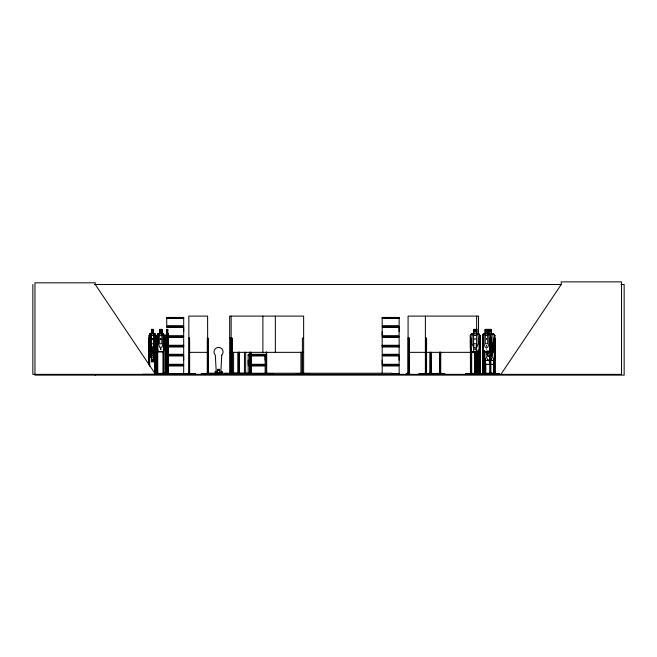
<?xml version="1.0" encoding="UTF-8"?>
<svg xmlns="http://www.w3.org/2000/svg" width="657" height="657" viewBox="0 0 657 657"><rect width="100%" height="100%" fill="white"/><g stroke="black" fill="none" stroke-linecap="round" stroke-linejoin="round"><path stroke-width="0.99" d="M183.673 360.135L183.673 355.971L166.738 355.971M183.673 331.629L183.673 327.465L166.738 327.465M249.323 364.298L248.174 364.298L248.19 360.135M265.116 360.135L265.116 355.971L250.654 355.971M382.185 364.298L382.185 355.971L399.144 355.971L399.127 364.298L382.185 364.298L382.21 360.135M382.185 335.793L382.185 327.465L399.144 327.465L399.127 335.793L382.185 335.793L382.21 331.629M399.127 360.135L399.127 355.971M399.127 331.629L399.127 327.465M224.587 374.178L239.641 374.276M273.263 374.178L254.579 374.276M295.601 374.367L309.192 374.178M432.421 373.636L418.829 373.611L418.838 374.367L433.858 374.244M432.413 374.342L432.421 373.611M167.387 332.697L167.363 332.623M167.379 331.021L167.371 330.972M167.379 339.135L167.371 339.086M168.11 351.815L168.52 335.399L168.397 374.367M168.496 347.356L168.241 351.667L166.328 351.667M168.52 347.381L168.258 351.815L166.311 351.815L166.098 347.356L166.459 351.815M172.479 373.677L172.495 374.367M182.432 374.244L195.581 374.244M168.11 343.783L167.732 347.356L167.009 347.356L166.985 329.371M468.531 373.677L468.564 374.367M481.343 373.677L481.376 374.367M166.098 335.481L166.32 333.83L166.985 333.83M166.246 335.481L166.467 333.83M149.336 343.734L150.075 339.299L155.233 339.299L155.824 343.759M149.41 343.759L150.207 339.299M155.635 347.381L154.978 351.667L150.034 351.667M155.758 347.381L155.027 351.815L149.985 351.815L149.188 347.372M152.481 330.668L152.572 331.144M152.481 338.782L152.572 339.258M163.297 351.667L164.086 347.356M163.355 351.815L164.217 347.356L164.291 335.399L163.462 333.83L161.803 333.83M160.595 331.128L160.678 330.668M160.595 339.25L160.678 338.782M489.432 351.667L490.303 347.356L490.303 335.464L489.432 333.978M490.508 374.367L490.508 335.399L490.508 347.381L489.613 351.815L483.355 351.815L482.55 347.372L482.55 335.423L483.38 333.83L485.285 333.83M486.394 330.668L486.5 331.144M486.394 338.782L486.5 339.258M162.476 373.677L162.525 374.367M474.962 331.144L475.101 330.668M474.962 339.258L475.101 338.782M477.171 373.677L477.228 374.367M478.748 351.667L479.807 347.356L479.807 335.464M478.822 351.815L479.914 347.356M474.921 331.128L475.036 330.668M474.921 339.25L475.036 338.782M489.235 351.955L489.35 351.528L489.514 351.938M493.538 351.667L494.68 347.356M493.621 351.815L494.893 347.381L494.417 349.154M493.432 360.348L494.581 356.037M493.514 360.496L494.795 356.061L493.612 360.496L485.4 360.496M493.341 364.356L494.491 360.044M484.332 351.076L484.234 360.069L485.301 364.504L493.514 364.504L494.581 360.044M493.514 364.504L494.705 360.069L494.68 335.464M489.555 330.668L489.695 331.144M489.186 351.938L489.317 351.479L489.465 351.955M431.238 373.045L429.719 373.045L429.809 374.276M465.665 374.244L465.731 373.611L465.756 374.367M153.623 361.744L153.549 357.137L154.617 355.651L154.617 347.323L153.549 343.759L153.541 335.464L151.537 335.464L151.537 343.783L150.478 347.323L150.478 355.651L151.553 357.137L151.48 361.744L153.754 361.744L153.681 357.137M153.541 347.356L154.617 343.783L154.617 335.464L153.541 333.978L153.615 329.371L151.34 329.371M244.363 374.244L253.651 374.367M479.709 374.276L479.782 373.045M406.24 374.244L406.33 373.611L406.363 374.367M409.549 373.677L409.64 374.367M409.525 374.244L406.264 374.178M155.052 357.137L155.693 355.634L155.635 335.399L155.758 355.692L155.89 343.734M155.077 357.285L155.824 355.634M155.89 355.692L155.208 357.285L153.623 357.285M149.155 365.308L149.188 335.423L149.87 333.83L151.471 333.83M149.262 335.481L150.001 333.83M149.394 335.481L150.034 333.978M489.137 351.043C488.792 355.954 484.094 355.782 488.028 350.846M490.492 345.861C492.15 341.369 493.579 345.943 490.615 348.325M156.957 374.367L157.08 335.423L157.828 333.83L159.569 333.83M157.154 335.481L157.959 333.83M157.992 333.978L157.286 335.481L157.286 347.356L157.935 351.815M491.682 346.461L492.964 343.783L492.964 335.464L491.255 333.978L491.255 329.518M482.632 335.481L483.503 333.83M483.536 333.978L482.755 335.481L482.755 347.356L483.536 351.667M478.789 333.83L480.021 335.399L480.021 347.381L478.928 351.815L471.34 351.815L470.355 347.372L470.355 335.423L471.365 333.83L473.648 333.83M470.461 335.481L471.471 333.83M471.521 333.978L470.56 335.481L470.56 347.356M500.913 374.367L561.226 284.514L561.226 281.878L621.53 281.878L621.53 374.367L32.85 374.367L32.85 284.514M486.492 345.878L486.517 345.475M214.708 374.038L214.239 374.309M215.102 374.038L214.634 374.367M215.274 374.334L214.839 374.038M216.424 374.038L215.964 374.309M216.596 374.334L216.161 374.038M216.999 374.334L216.555 374.038M220.169 374.038L219.709 374.309M220.571 374.038L220.103 374.309M220.777 374.301L220.309 374.038M221.491 374.038L220.703 374.038M221.894 374.038L221.425 374.309M222.066 374.334L221.623 374.038M222.46 374.334L222.025 374.038M473.648 333.978L472.054 335.464L472.054 343.783L473.648 347.356L476.621 347.356L478.214 343.783L478.214 335.464L476.621 333.978M142.832 374.276L174.967 374.367M486.492 345.943L486.509 345.533M475.126 333.074L475.027 332.844M152.539 333.14L152.473 332.68M420.488 374.276L420.595 373.611L420.62 374.367M430.269 373.611L430.163 374.276M160.751 333.14L160.735 332.623L160.669 333.083M382.177 345.533L382.185 337.468L399.144 337.468L399.144 345.492L382.029 345.722L399.16 345.845M489.399 362.007L489.276 361.555L489.416 362.064M489.605 358.057L489.506 357.597M489.613 333.083L489.596 332.68M486.435 333.14L486.418 332.68M486.426 349.319L486.426 348.859M94.509 284.514L561.538 284.514M621.07 284.514L624.15 284.514L624.15 375.122L34.969 375.122L34.969 282.822L95.281 282.822L95.281 284.514L155.586 374.367L155.627 373.045L154.444 373.045M166.722 317.43L183.705 317.43M382.177 317.43L399.16 317.43M166.722 317.725L183.705 317.725L166.722 317.766L166.755 325.79L183.689 325.79L183.689 317.766M382.177 317.725L399.16 317.725L399.127 325.79L382.185 325.79L382.185 317.766L399.16 317.75M166.755 318.259L183.673 318.259M382.21 318.259L399.127 318.259M166.615 326.373L183.804 326.373M382.07 326.373L399.259 326.373M166.615 326.89L183.804 326.89M382.07 326.89L399.259 326.89M151.406 329.518L153.541 329.518M159.52 329.518L161.852 329.518M166.87 329.518L167.732 329.518M473.648 329.518L476.727 329.518M485.252 329.518L487.806 329.518M491.354 329.518L488.061 329.518L488.151 333.978M167.601 330.257L167.141 330.257L167.141 331.744L167.601 331.744M160.751 330.972L160.784 331.144M153.483 333.83L155.003 333.83L155.758 335.399M167.609 333.83L168.249 333.83L168.496 335.464M476.621 333.83L478.896 333.83M487.773 333.83L489.588 333.83M491.37 333.83L493.678 333.83M149.903 333.978L154.978 333.978M157.869 333.978L163.429 333.978M166.328 333.978L168.241 333.978M471.414 333.978L478.846 333.978M483.421 333.978L493.637 333.978M149.188 335.423L149.336 355.708L150.092 357.285L151.611 357.285M157.08 335.423L157.811 351.815L163.486 351.815L164.168 347.381M164.291 335.399L164.16 374.367M470.355 335.423L470.461 374.367M473.648 335.464L476.621 335.464M480.021 335.399L479.93 374.367M482.55 335.423L482.649 374.367M494.795 335.399L494.885 374.367M167.872 335.793L183.689 335.793L183.689 327.465M167.765 336.376L183.804 336.376M382.07 336.376L399.259 336.376M167.765 336.885L183.804 336.885M382.07 336.885L399.259 336.885M167.872 337.468L183.689 337.468L183.689 345.492M155.561 338.125L154.97 338.125L154.97 341.147M164.086 338.125L163.437 338.125L163.437 374.367M166.27 338.125L165.597 338.125L165.597 374.367M167.675 338.125L168.348 338.125M188.846 338.125L189.61 338.125L189.651 374.367M229.679 338.125L230.903 338.125L230.903 373.045M231.149 338.125L232.373 338.125L232.364 373.365M303.633 338.125L302.409 338.125L302.401 373.045M408.079 338.125L409.385 338.125L409.41 374.367M425.383 338.125L426.582 338.125L426.533 374.367M470.461 338.125L471.332 338.125L471.332 374.367M482.624 338.125L483.338 338.125L483.338 374.367M491.247 338.051L491.337 342.511M160.751 339.086L160.784 339.258M150.125 339.447L155.175 339.447M491.247 342.511L493.571 342.511M491.132 342.658L493.53 342.658M151.537 343.783L153.549 343.759M473.648 343.783L476.621 343.783M167.888 345.278L183.673 345.278M382.21 345.278L399.127 345.278M167.855 345.516L183.705 345.516M167.855 345.845L183.705 345.845M167.855 345.935L183.705 345.935M382.177 345.935L399.16 345.935M167.855 346.231L183.705 346.264M491.149 346.518L493.481 346.518L494.705 348.095L493.391 346.518M167.905 346.748L183.656 346.748L167.888 346.765M491.034 342.215L491.034 346.674L493.432 346.674M482.665 347.372L483.478 351.815M490.508 347.381L489.268 351.832M152.457 348.859L152.564 349.36L152.555 348.933M160.653 348.859L160.776 349.36L160.76 348.933M475.003 348.859L475.192 349.335L475.118 348.916M152.473 349.319L152.44 348.883M475.036 349.319L474.986 348.883M157.869 351.667L163.429 351.667M471.414 351.667L478.846 351.667M483.421 351.667L489.555 351.667M189.832 352.349L207.604 352.349M229.679 352.349L303.633 352.349M409.097 352.349L477.508 352.349M487.995 352.472L491.222 352.472L491.255 335.464M166.738 354.295L183.689 354.295L183.689 346.272M248.174 354.295L249.323 354.295M250.654 354.295L265.132 354.295M166.615 354.879L183.804 354.879M248.059 354.879L249.208 354.879M250.572 354.879L265.247 354.879M382.07 354.879L399.259 354.879M166.615 355.388L183.804 355.388M248.059 355.388L249.208 355.388M250.572 355.388L265.247 355.388M382.07 355.388L399.259 355.388M149.336 355.708L149.468 343.734M249.323 355.971L248.174 355.971L248.174 364.298M150.125 357.137L155.175 357.137M485.482 360.348L493.53 360.348M151.553 361.596L153.681 361.596M166.738 364.298L183.689 364.298L183.689 355.971M250.654 364.298L265.132 364.298L265.132 355.971M485.392 364.356L493.432 364.356M166.615 364.873L183.804 364.873M248.059 364.873L249.208 364.873M250.572 364.873L265.247 364.873M382.07 364.873L399.259 364.873M166.615 365.391L183.804 365.391M248.059 365.391L249.208 365.391M250.572 365.391L265.247 365.391M382.07 365.391L399.259 365.391M166.738 365.974L183.689 365.974L183.689 373.997M249.323 365.974L248.174 365.974L248.174 373.997M250.654 365.974L265.132 365.974L265.132 373.997M215.652 371.41L215.652 373.299L215.693 371.41L215.126 371.41L215.168 373.767M221.434 371.41L221.434 373.299L221.393 371.41L221.959 371.41L221.959 373.767L221.926 371.41M156.522 373.045L157.803 373.045M164.201 373.045L162.961 373.422M165.474 373.045L166.385 373.045M167.551 373.045L168.463 373.045L168.463 374.367M207.185 373.045L208.179 373.045L208.212 374.367M229.531 373.045L249.734 373.422L249.742 352.218M237.957 373.045L239.542 373.422M245.817 373.045L244.305 373.422M251.188 373.045L249.611 373.422M266.085 373.045L266.857 373.045M303.772 373.045L300.791 373.422M425.235 373.045L426.705 373.045M474.674 373.045L478.781 373.045M478.937 373.045L480.382 373.045M482.501 373.045L483.839 373.045L483.807 374.367M484.431 373.045L485.901 373.422M489.588 373.045L490.927 373.045M208.212 373.233L392.065 373.233L392.065 374.367M154.904 373.422L154.485 373.422L154.559 357.252M157.36 373.422L163.363 373.422M165.827 373.422L168.11 373.422M207.259 373.422L207.719 373.422M231.634 373.422L231.141 373.422L231.149 316.107M425.383 373.422L425.867 373.422M430.943 373.422L439.681 373.422M471.439 373.422L479.29 373.422M483.421 373.422L494.023 373.045M162.525 373.611L154.814 373.611L154.83 374.367M163.872 373.677L174.836 373.611L174.836 374.367M201.297 374.367L201.297 373.611L207.39 373.677M406.264 373.677L409.64 373.611M436.667 374.367L436.667 373.611L444.846 373.611L444.822 374.367M465.682 373.677L470.535 373.611M475.422 374.367L475.422 373.611L482.985 373.677M499.534 374.276L499.46 373.677L485.195 373.611L485.195 374.367M167.888 373.784L183.673 373.784M392.845 373.784L399.127 373.784M167.855 373.997L183.705 373.997M392.861 373.997L399.16 373.997L399.144 365.974L382.185 365.974L382.185 373.997M436.691 373.611L436.741 374.178L444.978 374.276M465.682 374.178L499.46 374.178M215.545 374.334L215.241 374.038M480.398 373.611L480.546 374.276M499.46 373.677L499.386 374.367M475.446 373.611L475.553 374.276M481.827 374.244L481.77 373.611L481.745 374.367M496.257 373.677L496.207 374.367M218.157 370.499C220.35 370.696 217.639 368.692 218.075 370.384M491.222 342.658L492.947 344.145L492.947 352.472L491.222 356.037L487.995 356.037L486.27 352.472M491.034 346.674L492.766 348.161L492.766 356.48L491.034 360.044L487.806 360.044L486.081 356.48L486.081 350.928M493.481 342.511L494.795 344.087L493.432 342.658M493.341 346.674L494.491 348.161M493.588 333.83L494.893 335.399M493.538 333.978L494.778 335.464M478.748 333.978L479.914 335.464M214.478 374.244L201.346 374.276M489.465 333.83L490.426 335.464M163.33 333.83L164.217 335.464M154.871 333.83L155.693 335.464M154.847 333.978L155.561 335.464L155.553 374.367M149.41 355.651L150.223 357.285M490.557 350.066C493.497 352.374 492.463 357.58 490.598 352.719M167.379 348.875L167.363 349.376L167.346 348.916M489.621 330.668L489.752 331.128M485.58 360.348L484.332 356.061L485.49 360.496M485.482 364.356L484.447 360.044L484.423 351.076M484.349 360.044L485.4 364.504M470.461 347.356L471.439 351.815M486.443 330.668L486.541 331.128M486.443 338.782L486.541 339.25M160.727 330.668L160.817 331.128M160.727 338.782L160.817 339.25M152.523 330.668L152.605 331.128M152.523 338.782L152.605 339.25M168.102 333.83L168.348 335.464M155.101 339.299L155.693 343.759M495.189 374.367L495.189 373.045L493.711 373.045L493.727 374.367M495.058 374.367L495.074 338.125L493.834 338.125L493.834 348.194M494.581 344.145L494.606 360.069M494.138 363.296L494.138 373.365M493.834 361.284L493.85 374.367M491.354 333.978L491.37 329.371L485.162 329.371L485.162 333.83M491.132 338.199L491.132 346.674M491.034 348.161L491.034 356.48L487.806 356.48L487.806 350.928M490.894 374.367L490.804 338.125L489.703 338.125L489.728 374.367M490.779 373.045L490.689 374.367M490.286 373.045L490.286 374.367M490.229 373.045L490.229 374.367M489.621 373.045L489.621 374.367M488.036 329.371L487.946 333.83M487.896 329.371L487.806 333.978M487.691 329.518L487.691 333.978L488.997 335.464L488.997 343.783L487.691 347.356L485.252 347.356L483.938 343.783L483.938 335.464L485.252 333.978L485.285 329.371M485.794 363.296L485.794 373.365M485.49 363.296L485.49 373.365M485.367 329.518L485.367 333.978M484.85 361.284L484.85 373.365M484.538 351.084L484.538 356.037M484.554 361.284L484.554 373.365M483.724 350.206L483.724 374.367M483.421 373.045L483.421 374.367M483.141 373.045L483.141 374.367M483.002 347.183L483.002 373.365M482.542 373.045L482.542 374.367M480.21 373.045L480.242 374.367L480.259 338.125L479.06 338.125L479.06 374.367M480.029 373.045L480.029 374.367M478.953 373.045L478.953 374.367M478.649 351.101L478.649 373.045M478.534 334.224L478.534 316.107L408.079 316.107L408.079 374.367M477.458 351.101L477.458 373.045M477.343 351.101L477.319 373.422M476.982 351.101L476.982 373.045M476.834 333.83L476.834 329.371L473.541 329.371L473.648 351.815M476.727 329.371L476.727 333.978M476.645 316.107L476.645 329.19M476.621 329.518L476.621 351.815M476.12 351.101L476.013 373.422M475.783 351.101L475.783 373.045M475.643 352.218L475.693 373.422M475.2 352.218L475.249 373.422M474.789 352.218L474.789 373.365M473.746 329.518L473.746 333.978M471.767 374.367L471.767 373.045L470.338 373.045L470.363 374.367M471.669 351.216L471.669 373.365M471.439 373.045L471.439 374.367M471.184 373.045L471.135 374.367M470.691 373.045L470.691 374.367M440.888 374.367L440.888 373.045L439.385 373.045L439.393 374.367M440.773 352.218L440.699 374.367M440.601 373.045L440.601 374.367M440.486 352.218L440.486 374.367M440.33 373.045L440.289 374.367M439.788 352.218L439.788 374.367M439.681 373.045L439.681 374.367M439.508 352.218L439.533 374.367M431.115 352.218L431.222 374.367M430.943 373.045L430.943 374.367M430.828 352.218L430.828 374.367M430.631 373.045L430.672 374.367M430.294 373.611L430.294 374.367M429.916 373.045L429.875 374.367M429.85 352.218L429.76 374.367M426.689 373.045L426.689 374.367M426.352 373.045L426.352 374.367M426.253 338.125L426.253 374.367M426.097 373.045L426.097 374.367M426.007 373.045L425.925 374.367M425.859 338.125L425.851 374.367M425.72 338.125L425.72 374.367M425.621 373.045L425.621 374.367M425.391 316.107L425.383 374.367M425.325 373.045L425.317 374.367M409.525 374.367L409.525 373.045L407.94 373.045L407.94 374.367M409.27 338.125L409.262 374.367M409.097 373.045L409.114 374.367M408.367 373.045L408.35 374.367M408.194 338.125L408.186 374.367M303.633 373.045L303.633 316.107L229.679 316.107L229.671 373.045M302.163 352.095L302.163 373.045M300.931 352.095L300.939 373.045M275.34 316.107L275.34 352.349M266.709 352.095L266.701 373.422L266.225 373.422L266.233 352.095M262.882 316.107L262.882 352.349M251.056 352.218L251.056 373.365M250.925 352.218L250.925 373.365M249.874 352.218L249.874 373.365M245.669 352.218L245.669 373.365M244.445 352.218L244.445 373.365M239.403 352.218L239.419 373.422M239.279 352.218L239.279 373.365M238.22 352.218L238.22 373.365M238.097 352.218L238.097 373.365M233.588 352.218L233.588 373.365M231.617 338.125L231.617 373.045M219.602 373.299L219.602 369.333L217.524 369.333L217.524 373.299M210.848 373.233L210.848 374.367M208.097 374.367L208.064 338.125L207.292 338.125L207.259 374.367M207.924 373.045L207.924 374.367M207.752 338.125L207.752 374.367M207.719 374.367L207.604 316.107L188.846 316.107L188.846 374.367M195.614 374.367L195.614 373.611L182.457 373.611L182.465 374.367M189.717 374.367L189.717 373.045L188.731 373.045L188.748 374.367M189.405 373.045L189.471 374.367M189.298 338.125L189.265 374.367M169.728 373.611L169.728 374.367M168.299 373.045L168.233 374.367M168.11 374.367L167.757 329.371L166.837 329.371L166.87 333.978M167.905 373.045L167.905 374.367M167.88 338.125L167.88 374.367M167.675 351.216L167.65 373.422M167.609 329.371L167.584 333.978M166.27 351.216L166.295 374.367M166.221 347.372L166.073 335.423L166.032 374.367M166.221 373.045L166.155 374.367M165.81 338.125L165.827 374.367M165.548 373.045L165.482 374.367M163.577 373.045L163.634 374.367M163.363 373.045L163.363 374.367M163.035 351.216L163.035 373.365M161.934 333.83L161.934 329.371L159.437 329.371L159.52 333.978M161.803 329.371L161.852 333.978L163.035 335.464L163.035 343.783L161.852 347.356L159.643 347.356L158.468 343.783L158.468 335.464L159.643 333.978L159.569 329.371M161.729 329.518L161.729 333.978M157.762 374.367L157.688 338.125L156.637 338.125L156.563 374.367M157.36 373.045L157.36 374.367M157.228 373.045L157.228 374.367M157.171 373.045L157.171 374.367M155.159 373.045L155.101 374.367M154.97 356.25L154.904 374.367M153.483 329.371L153.41 333.978M151.685 357.137L151.611 361.744M151.537 329.518L151.537 333.978L150.469 335.464L150.469 343.783L151.537 347.356L153.549 347.323L153.549 355.651L151.553 355.651L151.553 347.323M151.471 329.371L151.406 333.978M149.739 343.159L149.739 338.125L148.737 338.125L148.737 364.298M149.739 356.25L149.739 366.319M95.281 374.367L95.281 375.122M474.986 345.656L474.995 345.615M489.268 358.344L489.268 358.344M489.457 354.337L489.457 354.337M221.746 355.158L220.801 372.626L216.268 372.626L215.332 355.158A4.533 4.533 0 0 1 215.34 348.752A4.533 4.533 0 0 1 221.746 348.752A4.533 4.533 0 0 1 221.746 355.158M218.411 370.072L218.444 370.08M150.872 345.253L152.293 350.534C149.5 355.601 151.734 358.714 152.752 351.577C153.795 358.722 155.881 355.568 153.171 350.567C156.062 345.196 153.722 342.116 152.72 349.581L151.537 345.278L150.872 345.253M160.776 349.294L160.645 348.883L160.743 349.368M153.188 330.257L151.898 330.257L151.898 331.744L153.188 331.744L153.188 330.257M161.458 330.257L160.037 330.257L160.037 331.744L161.458 331.744L161.458 330.257M476.087 330.257L474.173 330.257L474.173 331.744L476.087 331.744L476.087 330.257M487.256 330.257L485.687 330.257L485.687 331.744L487.256 331.744L487.256 330.257M490.68 330.257L488.627 330.257L488.627 331.744L490.68 331.744L490.68 330.257M161.852 335.464L159.643 335.464L159.643 343.783L161.852 343.783L161.852 335.464M167.732 335.464L167.009 335.464L167.009 343.783L167.732 343.783L167.732 335.464M487.691 335.464L485.252 335.464L485.252 343.783L487.691 343.783L487.691 335.464M399.16 346.264L382.177 346.231L382.21 354.295L399.144 354.295L399.144 346.272M399.111 346.748L382.226 346.748L399.127 346.765M153.196 359.363L151.907 359.363L151.907 360.849L153.196 360.849L153.196 359.363M494.622 374.367L494.622 373.045L494.573 374.367"/></g></svg>
